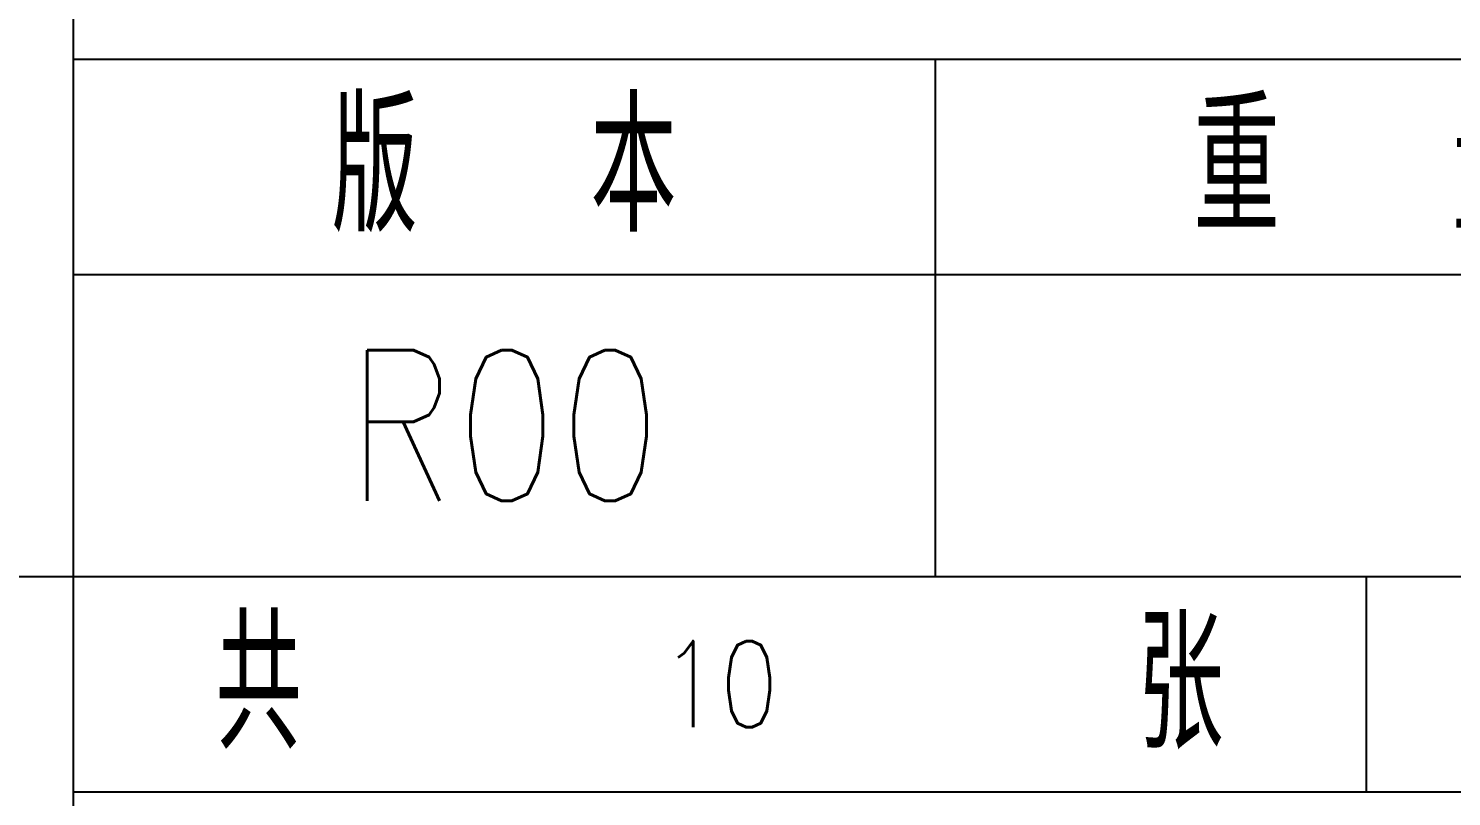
# Model space of a CAD drawing. Header units: millimetres. Extents: x 0 to 210, y 0 to 297.
# Drawn here: x 143.96 to 176.98, y 17.89 to 35.71 of the extents above; entities that cross this region are included whole.
import ezdxf
from ezdxf.enums import TextEntityAlignment as Align

# ---------------------------------------------------------------- set-up
doc = ezdxf.new("R2010")
doc.units = ezdxf.units.MM
doc.layers.add('PDM_Title', color=7, linetype='Continuous')
doc.styles.add('HZ', font='TXT.SHX', dxfattribs={"width": 0.667, "bigfont": 'HZTXT.SHX'})

# ---------------------------------------------------------------- blocks, each defined once
blk = doc.blocks.new('FitPDM_DWGFrame')
at = {"layer": 'PDM_Title', "color": 2}
for p, q in [((145, 53), (145, 23)), ((145, 53), (145, 5)), ((145, 35), (205, 35)), ((165, 35), (165, 23)), ((145, 30), (205, 30)), ((87, 23), (145, 23)), ((145, 23), (205, 23)), ((175, 23), (175, 18)), ((145, 18), (205, 18))]:
    blk.add_line(p, q, dxfattribs=at)
at = {"layer": 'PDM_Title', "color": 2, "style": 'HZ'}
for s, height, width, p in [('版\u3000\u3000本', 3, 0.667, (155, 32.5)), ('重\u3000\u3000量', 3, 0.667, (175, 32.5)), ('R00', 3.5, 0.8, (155, 26.5)), ('共          张', 3, 0.667, (160, 20.5)), ('10', 2, 0.8, (160, 20.5))]:
    blk.add_text(s, height=height, dxfattribs=dict(at, width=width)).set_placement(p, align=Align.MIDDLE_CENTER)

msp = doc.modelspace()

# ---------------------------------------------------------------- block references
at = {"layer": 'PDM_Title'}
msp.add_blockref('FitPDM_DWGFrame', (0, 0), dxfattribs=at)

doc.saveas('drawing.dxf')
